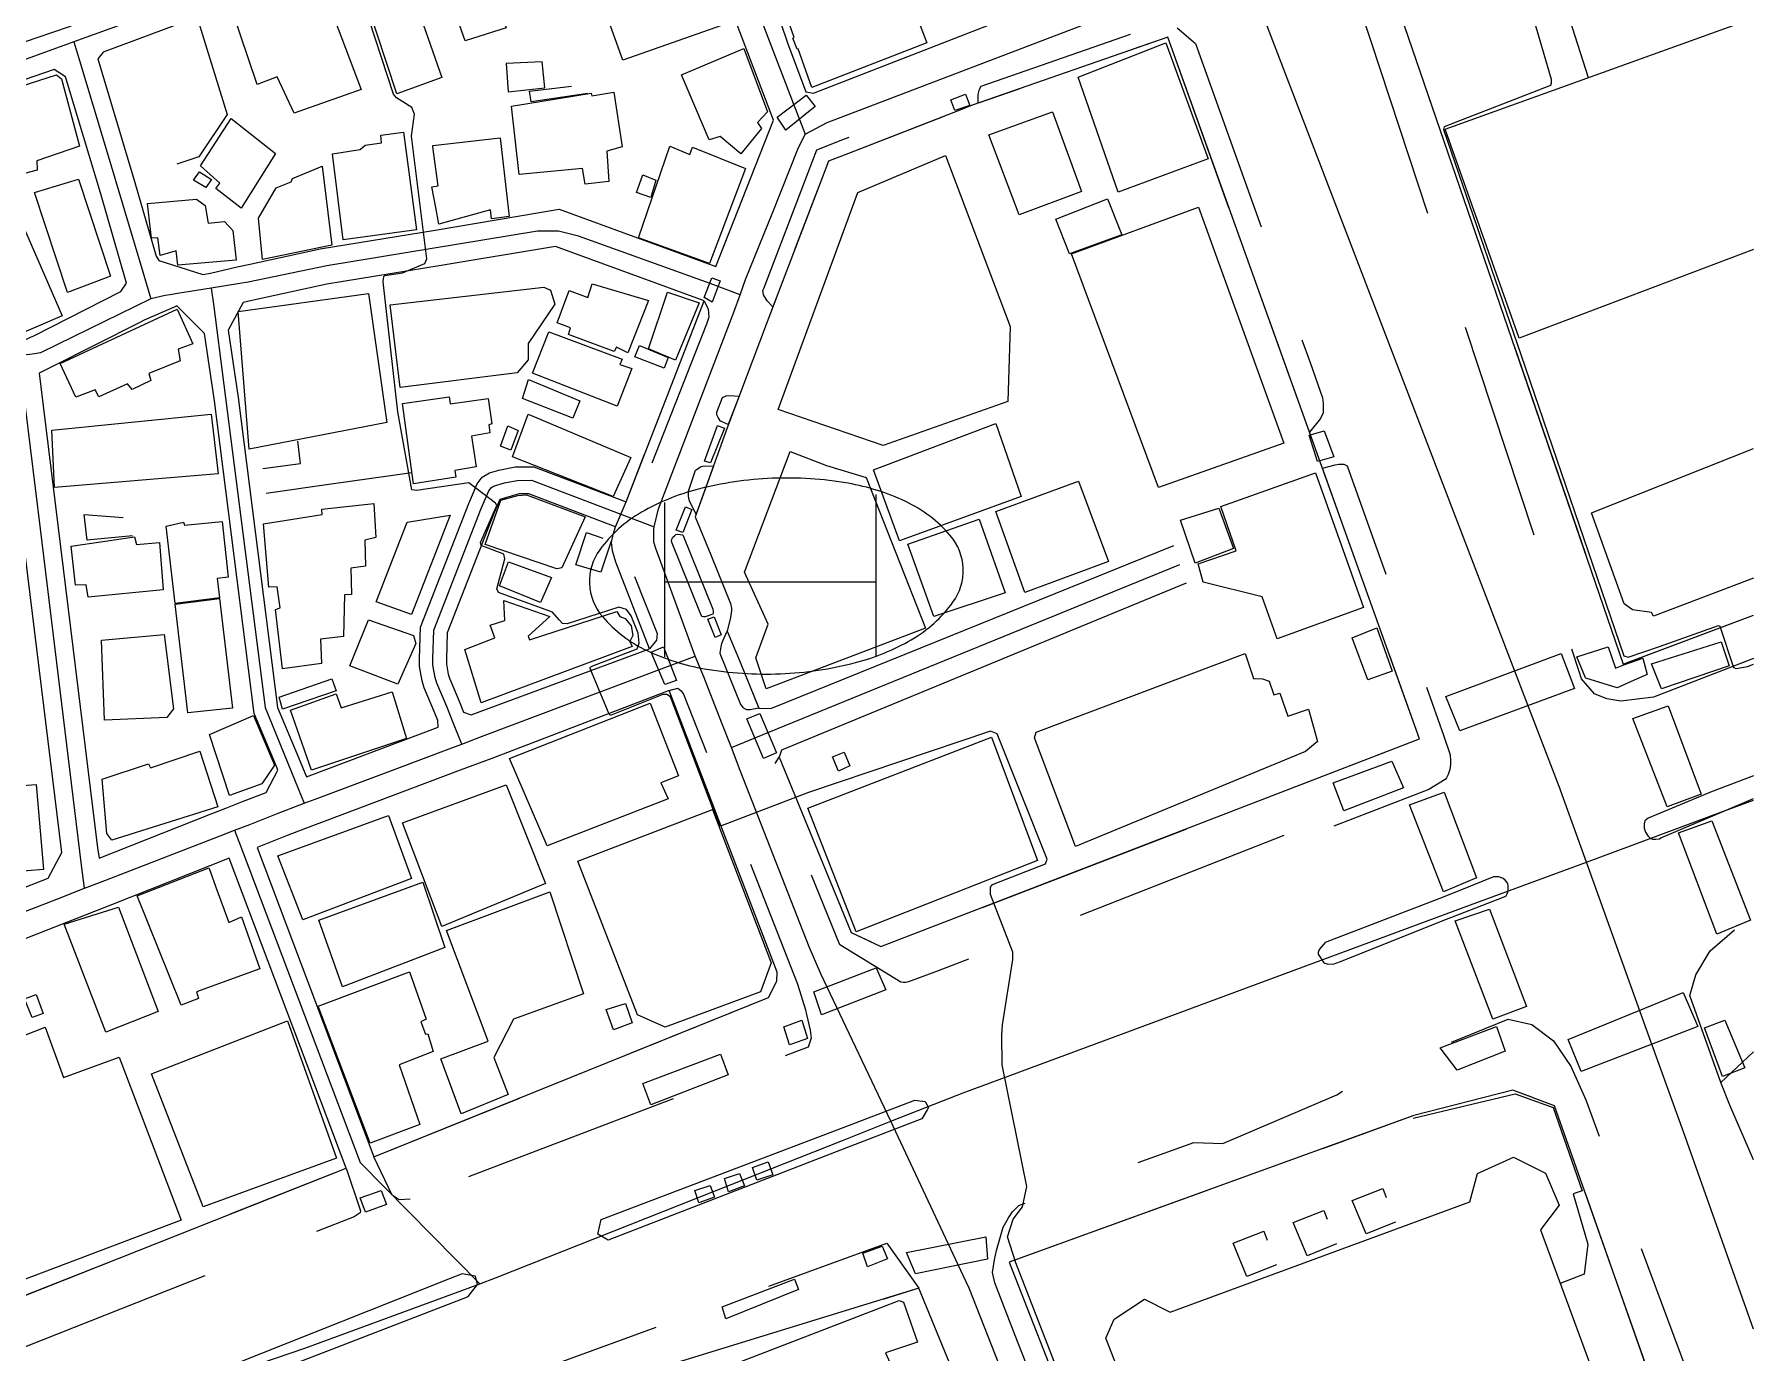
# Model space of a CAD drawing. Header units: millimetres. Extents: x 198785 to 203305, y 542885 to 545889.
# Drawn here: x 203008.6 to 203295.4, y 544513 to 544732.9 of the extents above; entities that cross this region are included whole.
import ezdxf

# ---------------------------------------------------------------- set-up
doc = ezdxf.new("R2010")
doc.units = ezdxf.units.MM
for name, pattern in [('FENCE_25K', [54.3, 28.7, -9.2, -16.4]), ('HIDDEN_BULD_25K', [28.8, 18.4, -10.4]), ('HIDDEN_IN_25K', [56.5, 36.5, -20])]:
    doc.linetypes.add(name, pattern=pattern)
for name, color, linetype in [('A0013114', 253, 'Continuous'), ('A0013117', 253, 'Continuous'), ('A0023214', 253, 'Continuous'), ('A0023217', 253, 'Continuous'), ('A0033324', 253, 'Continuous'), ('A0043325', 253, 'Continuous'), ('A0151224', 253, 'Continuous'), ('B0014111', 253, 'Continuous'), ('B0014112', 253, 'Continuous'), ('B0014113', 253, 'Continuous'), ('B0014116', 253, 'Continuous'), ('B0014118', 253, 'Continuous'), ('B0014511', 253, 'Continuous'), ('B0024120', 253, 'Continuous'), ('C0076117', 253, 'Continuous'), ('C0523121', 253, 'Continuous'), ('F0017111', 253, 'Continuous'), ('F0017114', 253, 'Continuous'), ('F0047224', 253, 'Continuous')]:
    doc.layers.add(name, color=color, linetype=linetype)

# ---------------------------------------------------------------- blocks, each defined once
blk = doc.blocks.new('B0014511')
at = {"layer": 'B0014511'}
blk.add_lwpolyline([(-31.17, -1.27, 0.169014), (-29, -6.77, 0.105159), (-21.57, -12.43, 0.067248), (-11.97, -15.47, 0.053397), (0.67, -16.3, 0.053397), (13.19, -14.44, 0.067248), (22.51, -10.63, 0.105159), (29.45, -4.38, 0.169014), (31.17, 1.27, 0.169014), (29, 6.77, 0.105159), (21.57, 12.43, 0.067248), (11.97, 15.47, 0.053397), (-0.67, 16.3, 0.053397), (-13.19, 14.44, 0.067248), (-22.51, 10.63, 0.105159), (-29.45, 4.38, 0.169014)], format="xyb", close=True, dxfattribs=at)
for points in [[(-18.64, 12.26), (-18.64, -13.46)], [(16.58, 13.62), (16.58, -13.46)], [(-18.64, -0.94), (16.58, -0.94)]]:
    blk.add_lwpolyline(points, dxfattribs=at)

msp = doc.modelspace()

# ---------------------------------------------------------------- linework, layer by layer
at = {"layer": 'A0013114'}
for points in [[(203137.31, 544723.27), (203138.55, 544723.07), (203191.2, 544743.58), (203193.46, 544748.04), (203186.52, 544766.47), (203181.95, 544778.15), (203161.23, 544834.59)], [(203295.37, 544769.69), (203293.01, 544768.72), (203289.16, 544767.15), (203285.84, 544765.75), (203263.61, 544756.37), (203247.39, 544750.18), (203234.99, 544744.02), (203234.39, 544742.16), (203273.63, 544627.83)], [(203200.71, 544641.33), (203133.23, 544613.49), (203132.83, 544612.29), (203144.83, 544583.08), (203149.81, 544580.72), (203239.65, 544615.36), (203197.66, 544732.38), (203165.04, 544721.02), (203163, 544720.22), (203144.38, 544712.98), (203141.05, 544711.69), (203139.99, 544708.93), (203132.63, 544689.61), (203131.83, 544687.53), (203130.67, 544684.45), (203124.16, 544667.25), (203118.84, 544652.4), (203121.45, 544646.03), (203124.74, 544637.96), (203124.88, 544637.16), (203124.88, 544636.75), (203124.72, 544635.63), (203124.17, 544633.33), (203126.31, 544628.14), (203129.46, 544620.49), (203131.47, 544620.45), (203198.64, 544647.62)], [(203122.28, 544694.12), (203131.91, 544718.57)], [(203107.3, 544654.89), (203120.35, 544688.44)], [(203111.22, 544630.38), (203105.58, 544644.82), (203105.05, 544646.7), (203104.89, 544648.11), (203105.15, 544649.45), (203105.56, 544650.74)], [(203273.63, 544627.83), (203295.37, 544635.97)], [(203065.25, 544545.64), (203131.08, 544572.26), (203132.44, 544574.97), (203132.5, 544576.48), (203120.4, 544608.05), (203117.51, 544615.58), (203114.5, 544623.43)], [(202980.29, 544571.54), (202980.21, 544569.53), (202980.48, 544568.82), (202991.97, 544534.84), (202997.46, 544518.78), (203060.62, 544543.75)], [(203279.56, 544504.85), (203262.16, 544554.18), (203255.21, 544556.79), (203238.67, 544552.53), (203171.19, 544528.09), (203180.32, 544504.81)], [(203163.92, 544504.8), (203156.16, 544523.74), (203103.54, 544507.57), (203096.8, 544505.5), (203094.43, 544504.77)]]:
    msp.add_lwpolyline(points, dxfattribs=at)
at = {"layer": 'A0013117'}
for points in [[(203161.23, 544834.59), (203109.11, 544814.87), (203108.14, 544811.43), (203107.34, 544808.61), (203113.53, 544791.84), (203119.56, 544773.76), (203121.51, 544768.44), (203123.21, 544763.98), (203134.21, 544731.43), (203137.31, 544723.27)], [(202983.71, 544723.64), (203009.27, 544732.41), (203014.29, 544734.13), (203017.38, 544735.28), (203039.81, 544743.64), (203041.48, 544747), (203032.64, 544771.32), (203028.78, 544773.08), (203019.88, 544769.8), (202981.22, 544755.13), (202980.14, 544753.99), (202980.92, 544736.75), (202979.97, 544732.76), (202981.62, 544723.76), (202983.71, 544723.64)], [(203131.91, 544718.57), (203115.64, 544761.19), (203110.73, 544762.66), (203051.89, 544741.67), (203047.22, 544740), (203043.41, 544738.58), (203020.09, 544729.89), (203019.2, 544728.75), (203025.39, 544708.13), (203028.93, 544695.89), (203029.36, 544695.16), (203031.66, 544694.43), (203036.74, 544692.81), (203038.01, 544693.03), (203042.42, 544694.06), (203044.32, 544694.5), (203056.27, 544697.11), (203075.49, 544700.22), (203096.12, 544703.68), (203122.28, 544694.12)], [(203004.9, 544682.28), (203006.32, 544681.51), (203007.97, 544682.33), (203008.5, 544682.59), (203023.05, 544689.95), (203024, 544691.36), (203019.64, 544706.44), (203013.83, 544725.76), (203011.89, 544726.97), (202986.85, 544718.38), (202985.93, 544718.06), (202983.23, 544716.92), (202981.65, 544716.15), (202980, 544715.06), (202978.67, 544713.87), (202973.38, 544709.16), (202970.37, 544706.48), (202969.91, 544706.07), (202969.31, 544705.05), (202973.23, 544700.28), (202976.44, 544697.82), (203004.9, 544682.28)], [(202976.81, 544579.15), (202979.13, 544579.68), (203010.93, 544592.13), (203013.21, 544596.42), (203003.74, 544673.38), (203003.14, 544678.69), (202974.08, 544694.6), (202964.38, 544700.53), (202937.51, 544675.95), (202937.35, 544675.35), (202962.06, 544610.94), (202972.45, 544584.11), (202973.86, 544581.01), (202976.81, 544579.15)], [(203120.35, 544688.44), (203095.55, 544697.5), (203076.47, 544694.3), (203057.39, 544691.21), (203045.64, 544688.64), (203043.42, 544688.13), (203040.93, 544683.54), (203042.62, 544672.28), (203049.15, 544620.62), (203052.68, 544612.27), (203053.98, 544609.04), (203075.99, 544617.33), (203075.92, 544618.41), (203075.32, 544619.93), (203073.65, 544623.89), (203073.27, 544625.04), (203072.83, 544627.44), (203072.83, 544628.74), (203073.03, 544633.97), (203081.08, 544654.62), (203082.45, 544657.88), (203083.33, 544659.03), (203084.55, 544659.71), (203086.06, 544660.18), (203088.83, 544660.73), (203091.93, 544660.74), (203107.3, 544654.89)], [(203019.43, 544595.47), (203038.08, 544602.85), (203040.57, 544603.83), (203043.35, 544604.92), (203047.25, 544606.44), (203049.22, 544610.15), (203048.98, 544610.75), (203045.25, 544619.57), (203038.66, 544671.73), (203036.97, 544682.99), (203036.95, 544683.05), (203032.4, 544687.58), (203031.93, 544687.38), (203026.91, 544685.18), (203026.22, 544684.83), (203011.18, 544677.22), (203009.44, 544676.36), (203009.7, 544674.08), (203019.16, 544597.19), (203019.43, 544595.47)], [(203105.56, 544650.74), (203091.11, 544656.24), (203089.48, 544656.23), (203086.25, 544655.29), (203085.25, 544652.93), (203077.49, 544633.04), (203077.33, 544628.66), (203077.33, 544627.85), (203077.64, 544626.16), (203077.87, 544625.48), (203079.48, 544621.63), (203080.2, 544619.84), (203081.47, 544619.38), (203111.22, 544630.38)], [(203114.5, 544623.43), (203084.89, 544612.11), (203079.62, 544610.13), (203056.96, 544601.61), (203055.02, 544600.88), (203050.78, 544599.23), (203045.77, 544597.27), (203065.25, 544545.64)], [(203060.62, 544543.75), (203041.12, 544595.45), (203021.46, 544587.67), (203018.67, 544586.57), (203013.97, 544584.73), (202980.29, 544571.54)]]:
    msp.add_lwpolyline(points, dxfattribs=at)
at = {"layer": 'A0023214'}
for points in [[(203124.87, 544613.91), (203123.29, 544617.96), (203120.27, 544625.73), (203118.85, 544629.16), (203117.51, 544632.83), (203112.28, 544647.14), (203111.91, 544648.15), (203111.91, 544648.86), (203111.91, 544650.33), (203112, 544650.7), (203112.72, 544653.72), (203125.28, 544686.53), (203126.31, 544689.43), (203127.24, 544691.96), (203131.81, 544703.22), (203135.97, 544713.72), (203137.15, 544716.19), (203140.82, 544718.16), (203195.84, 544739.16), (203210.28, 544744.61)], [(203267.47, 544594.83), (203262.93, 544607.45), (203257.39, 544621.87), (203213.37, 544736.56), (203210.28, 544744.61)], [(203124.87, 544613.91), (203131.12, 544616.47), (203199.67, 544644.47)], [(203151.46, 544551.59), (203139.77, 544576.19), (203137.82, 544580.68), (203126.36, 544610.08), (203124.87, 544613.91)], [(203267.47, 544594.83), (203290.37, 544603.3), (203295.37, 544605.15)], [(203151.46, 544551.59), (203160.23, 544555.06), (203163.52, 544556.36), (203247.11, 544587.29), (203267.47, 544594.83)], [(203295.37, 544516.94), (203283.66, 544549.84), (203277.52, 544566.91), (203267.47, 544594.83)], [(203026.87, 544504.74), (203026.87, 544504.74), (203034.33, 544507.13), (203053.75, 544513.78), (203079.89, 544523.38), (203082.9, 544524.48), (203085.5, 544525.51), (203122.15, 544540), (203143.41, 544548.41), (203151.46, 544551.59)], [(203172, 544504.8), (203172, 544504.8), (203164.51, 544523.74), (203163.51, 544525.87), (203151.46, 544551.59)]]:
    msp.add_lwpolyline(points, dxfattribs=at)
at = {"layer": 'A0023217'}
for points in [[(203117.3, 544768.06), (203119.4, 544762.58), (203125.9, 544745.59), (203135.16, 544721.4), (203137.15, 544716.19)], [(203046.2, 544742.81), (203041.59, 544741.14), (203029.04, 544736.61), (203018.61, 544732.84), (203015.22, 544731.61)], [(203015.22, 544731.61), (203010.48, 544729.9), (203001.71, 544726.72), (202985.39, 544720.82), (202984.11, 544720.36), (202978.87, 544717.18)], [(203015.22, 544731.61), (203016.15, 544728.49), (203020.57, 544713.71), (203026.68, 544693.26), (203028.03, 544688.73)], [(203126.31, 544689.43), (203121.31, 544691.28), (203099.35, 544699.18), (203096.01, 544700.03), (203092.53, 544700.04), (203057.39, 544694.25), (203044.27, 544691.52), (203042.88, 544691.3), (203038.13, 544690.54)], [(203038.13, 544690.54), (203032.18, 544689.59), (203031.25, 544689.44), (203030.43, 544689.31), (203028.03, 544688.73)], [(203038.13, 544690.54), (203038.47, 544687.88), (203047.13, 544620.62), (203052.12, 544608.32), (203053.62, 544604.62)], [(203028.03, 544688.73), (203025.34, 544687.41), (203017.79, 544683.72), (203009.64, 544679.72), (203008.65, 544679.59), (203007.41, 544679.42), (203006.02, 544679.75)], [(203016.98, 544590.45), (203016.5, 544594.32), (203009.62, 544650.38), (203006.29, 544677.52), (203006.02, 544679.75)], [(203079.9, 544614.51), (203078.41, 544618.23), (203077.4, 544620.78), (203075.76, 544624.68), (203075.45, 544625.6), (203075.08, 544627.64), (203075.08, 544628.7), (203075.26, 544633.5), (203083.16, 544653.78), (203084.41, 544656.74), (203084.84, 544657.29), (203085.18, 544657.49), (203087.01, 544658.09), (203089.15, 544658.48), (203091.52, 544658.49), (203106.43, 544652.82), (203112, 544650.7)], [(203079.9, 544614.51), (203083.18, 544615.74), (203112.86, 544626.91), (203118.85, 544629.16)], [(203053.62, 544604.62), (203055.47, 544605.32), (203068.81, 544610.34), (203077.81, 544613.72), (203079.9, 544614.51)], [(203042.02, 544600.13), (203044.55, 544601.11), (203049.01, 544602.84), (203053.62, 544604.62)], [(203016.98, 544590.45), (203020.39, 544591.77), (203039.58, 544599.19), (203042.02, 544600.13)], [(203042.02, 544600.13), (203043.44, 544596.36), (203062.94, 544544.7), (203082.9, 544524.48)], [(202973.04, 544574.82), (202973.61, 544574.79), (202978.42, 544575.64), (202978.93, 544575.73), (203012.36, 544588.66), (203016.98, 544590.45)]]:
    msp.add_lwpolyline(points, dxfattribs=at)
at = {"layer": 'A0033324', "linetype": 'HIDDEN_IN_25K', "flags": 128}
for points in [[(203295.37, 544628.77), (203278.66, 544622.34), (203273.2, 544621.67), (203270.89, 544622.04), (203268.83, 544622.88), (203266.66, 544625.37), (203266.26, 544626.59), (203229.98, 544736.53), (203229.44, 544738.94), (203229.35, 544739.98), (203229.79, 544740.91), (203232.12, 544743.14), (203234.99, 544744.02), (203234.39, 544742.16), (203273.63, 544627.83), (203295.37, 544635.97)], [(203199.23, 544733.93), (203202.28, 544731.35), (203221.38, 544678.11), (203223.49, 544672.24), (203223.55, 544671.35), (203223.56, 544670.56), (203223.55, 544669.75), (203223.15, 544668.8), (203221.29, 544666.53), (203197.66, 544732.38), (203166.05, 544721.37), (203166.03, 544722.81), (203166.26, 544723.73), (203166.55, 544724.19), (203196.58, 544734.65), (203197.6, 544734.54), (203198.02, 544734.46), (203199.23, 544733.93)], [(203132.63, 544689.61), (203131.8, 544687.44), (203130.83, 544688.41), (203130.23, 544689.39), (203130.14, 544690.12), (203130.29, 544690.5), (203137.66, 544709.82), (203139.11, 544713.61), (203143.48, 544715.31), (203159.56, 544721.56), (203159.92, 544721.52), (203160.24, 544721.26), (203161.3, 544719.56), (203144.38, 544712.98), (203141.05, 544711.69), (203139.99, 544708.93), (203132.63, 544689.61)], [(203112.39, 544631.82), (203111.22, 544630.38), (203105.58, 544644.82), (203105.05, 544646.7), (203104.89, 544648.11), (203105.15, 544649.45), (203105.56, 544650.74), (203107.3, 544654.89), (203120.35, 544688.44), (203121.02, 544687.02), (203121.09, 544685.68), (203120.73, 544684.52), (203108.76, 544654.13), (203107.13, 544648.97), (203107.01, 544647.38), (203107.31, 544646.05), (203112.48, 544632.93), (203112.39, 544631.82)], [(203126.16, 544672.54), (203124.35, 544667.77), (203123.04, 544668.37), (203122.65, 544668.94), (203122.47, 544669.41), (203122.47, 544669.84), (203123.39, 544672.28), (203123.98, 544672.58), (203124.61, 544672.62), (203126.16, 544672.54)], [(203121.86, 544660.82), (203118.99, 544652.82), (203117.95, 544654.91), (203117.77, 544655.43), (203117.74, 544655.98), (203117.71, 544656.66), (203118.91, 544660.15), (203119.14, 544660.35), (203119.71, 544660.75), (203120.12, 544660.86), (203120.54, 544660.91), (203121.86, 544660.82)], [(203217.02, 544599.25), (203159.38, 544576.66), (203154.41, 544574.84), (203153.99, 544574.73), (203153.58, 544574.72), (203153.15, 544574.8), (203142.94, 544581.01), (203131.62, 544609.05), (203131.57, 544609.46), (203131.65, 544610.01), (203131.74, 544610.43), (203131.88, 544610.8), (203132.83, 544612.29), (203144.83, 544583.08), (203149.81, 544580.72), (203239.65, 544615.36), (203223.46, 544660.49), (203225.55, 544661.08), (203226.2, 544661.19), (203227, 544661.17), (203227.55, 544660.92), (203243.67, 544616), (203244.76, 544612.73), (203244.81, 544611.7), (203244.79, 544611.11), (203244.7, 544610.28), (203244.44, 544609.42), (203244.17, 544608.88), (203243.92, 544608.58), (203241.21, 544606.9), (203223.12, 544599.99), (203222.31, 544599.73), (203221.02, 544599.61), (203219.69, 544599.52), (203217.02, 544599.25)], [(203120.51, 544635.74), (203120.23, 544635.72), (203120, 544635.77), (203119.82, 544636.02), (203114.88, 544648.29), (203114.91, 544648.66), (203115.09, 544648.99), (203115.36, 544649.24), (203115.62, 544649.43), (203115.9, 544649.51), (203116.75, 544649.4), (203121.76, 544636.98), (203121.83, 544636.65), (203121.84, 544636.36), (203121.75, 544636.17), (203120.84, 544635.81), (203120.51, 544635.74)], [(203129.46, 544620.49), (203127.98, 544620.2), (203127.45, 544620.23), (203127.03, 544620.41), (203126.82, 544620.6), (203126.39, 544621.19), (203123.06, 544629.42), (203123.02, 544629.74), (203123.1, 544630.37), (203123.15, 544630.74), (203123.29, 544631.28), (203123.51, 544631.8), (203124.17, 544633.33), (203126.31, 544628.14), (203129.46, 544620.49)], [(203071.32, 544538.62), (203069.44, 544538.5), (203068.3, 544539.27), (203065.25, 544545.64), (203131.08, 544572.26), (203132.44, 544574.97), (203132.5, 544576.48), (203114.5, 544623.43), (203115.93, 544623.81), (203116.49, 544623.4), (203116.91, 544622.84), (203135.85, 544574.61), (203135.98, 544574.27), (203137.23, 544570.17), (203137.4, 544569.41), (203138, 544566.81), (203138.19, 544565.48), (203137.65, 544563.96), (203135.75, 544563.23), (203104.66, 544551.36), (203071.32, 544538.62)], [(203295.37, 544563.16), (203289.89, 544558.06), (203284.73, 544572.55), (203285.72, 544576.02), (203288.14, 544580.02), (203292.25, 544583.62), (203295.37, 544584.83)], [(203176.56, 544504.8), (203176.56, 544504.81), (203172.23, 544515.85), (203168.79, 544524.63), (203168.4, 544526.35), (203168.76, 544528.48), (203169.09, 544530.02), (203170.2, 544533.94), (203171.07, 544535.49), (203171.74, 544536.5), (203172.82, 544537.55), (203174.11, 544538.04), (203202.03, 544548.03), (203206.83, 544547.89), (203225.84, 544556.03), (203231.24, 544559.44), (203236.01, 544561.14), (203254.43, 544568.65), (203258.36, 544567.72), (203262.01, 544565.01), (203264.93, 544560.7), (203265.06, 544560.41), (203267.36, 544555.19), (203275.41, 544533.59), (203286.12, 544504.85)], [(203295.37, 544545.18), (203291.38, 544554.3), (203289.89, 544558.06), (203295.37, 544563.16)], [(203279.56, 544504.85), (203279.56, 544504.85), (203262.16, 544554.18), (203255.21, 544556.79), (203238.67, 544552.53), (203171.19, 544528.09), (203180.32, 544504.81)], [(203007.22, 544514.04), (203005.14, 544513.26), (203004.38, 544513.52), (203003.8, 544514.16), (203001.7, 544516.24), (202999.02, 544519.4), (203060.62, 544543.75), (203063.03, 544536.67), (203062.93, 544536.32), (203061.95, 544535.67), (203033.67, 544524.49), (203007.22, 544514.04)], [(203078.02, 544504.77), (203118.76, 544519.6), (203150.82, 544531.27), (203156.16, 544523.74), (203103.54, 544507.57), (203096.8, 544505.5), (203094.43, 544504.77), (203094.43, 544504.77)]]:
    msp.add_lwpolyline(points, dxfattribs=at)
at = {"layer": 'A0043325'}
for points in [[(203138.84, 544720.85), (203133.95, 544716.89), (203132.48, 544719.05), (203137.33, 544722.71), (203138.84, 544720.85)], [(203164.62, 544720.98), (203162.13, 544720.15), (203161.45, 544721.93), (203163.94, 544722.87), (203164.62, 544720.98)], [(203123, 544691.76), (203121.68, 544688.18), (203120.33, 544688.96), (203121.59, 544692.25), (203123, 544691.76)], [(203123.71, 544667.18), (203121.39, 544661.39), (203120.38, 544661.7), (203122.54, 544667.6), (203123.71, 544667.18)], [(203225.36, 544662.41), (203222.62, 544661.62), (203221.24, 544666.01), (203223.76, 544666.76), (203225.36, 544662.41)], [(203118.27, 544653.61), (203116.77, 544649.79), (203115.68, 544650.16), (203117.19, 544654.04), (203118.27, 544653.61)], [(203123.19, 544632.69), (203122.14, 544632.25), (203120.95, 544635.32), (203121.98, 544635.71), (203123.19, 544632.69)], [(203115.7, 544625.11), (203113.75, 544624.41), (203111.51, 544629.84), (203113.52, 544630.69), (203115.7, 544625.11)], [(203265.51, 544623.78), (203246.36, 544616.69), (203244.04, 544622.45), (203263.28, 544629.63), (203265.51, 544623.78)], [(203132.37, 544613.04), (203130.22, 544612.11), (203127.44, 544618.69), (203129.6, 544619.6), (203132.37, 544613.04)], [(203286.63, 544606.15), (203280.97, 544604.01), (203275.24, 544618.77), (203281.14, 544620.9), (203286.63, 544606.15)], [(203249.15, 544592.2), (203243.66, 544589.86), (203237.98, 544604.37), (203243.74, 544606.48), (203249.15, 544592.2)], [(203294.86, 544585.11), (203289.22, 544582.81), (203282.83, 544599.67), (203288.38, 544601.71), (203294.86, 544585.11)], [(203257.49, 544570.72), (203251.9, 544568.63), (203245.59, 544585.04), (203251.31, 544586.97), (203257.49, 544570.72)], [(203150.65, 544573.53), (203139.88, 544569.35), (203138.61, 544573.18), (203149, 544577.2), (203150.65, 544573.53)], [(203286.05, 544567.4), (203266.59, 544559.88), (203264.42, 544565.24), (203283.61, 544573.08), (203286.05, 544567.4)], [(203067.37, 544537.73), (203063.87, 544536.46), (203062.95, 544538.83), (203066.48, 544540.06), (203067.37, 544537.73)], [(203167.61, 544528.6), (203155.58, 544526.18), (203154.09, 544529.71), (203167.3, 544532.33), (203167.61, 544528.6)]]:
    msp.add_lwpolyline(points, dxfattribs=at)
at = {"layer": 'A0151224'}
for points in [[(203235.08, 544626.68), (203231.05, 544625.2), (203228.42, 544632.21), (203232.5, 544633.87), (203235.08, 544626.68)], [(203272.29, 544627.34), (203272.35, 544627.18), (203273.73, 544627.69), (203276.88, 544628.85), (203277.64, 544626.11), (203275.46, 544625.14), (203272.59, 544623.87), (203267.36, 544625.47), (203267.34, 544625.52), (203265.87, 544629.04), (203271.11, 544630.7), (203272.29, 544627.34)], [(203291.28, 544627.55), (203279.99, 544623.72), (203278.32, 544627.87), (203289.95, 544631.53), (203291.28, 544627.55)], [(203236.99, 544607.18), (203227.04, 544603.37), (203225.25, 544608.02), (203235.02, 544611.64), (203236.99, 544607.18)], [(203253.92, 544563.28), (203245.94, 544560.14), (203243.1, 544563.85), (203252.51, 544567.39), (203253.92, 544563.28)], [(203293.92, 544560.53), (203290.2, 544559.05), (203287.19, 544567.19), (203290.59, 544568.48), (203293.92, 544560.53)], [(203124.32, 544559.34), (203111.42, 544554.33), (203110.09, 544557.89), (203123.08, 544562.81), (203124.32, 544559.34)], [(203136.05, 544523.54), (203123.94, 544518.63), (203123.32, 544520.64), (203135.38, 544525.28), (203136.05, 544523.54)]]:
    msp.add_lwpolyline(points, dxfattribs=at)
at = {"layer": 'B0014111'}
for points in [[(203151.99, 544745.8), (203157.49, 544731.43), (203138.28, 544724.02), (203136.02, 544730.44), (203135.82, 544730.37), (203135.14, 544732.24), (203135.32, 544732.35), (203133.8, 544736.8), (203133.42, 544736.66), (203132.78, 544738.61), (203136.18, 544740.02), (203136.3, 544739.68), (203151.99, 544745.8)], [(203123.21, 544734.35), (203106.79, 544728.54), (203103.7, 544737.07), (203119.93, 544743.16), (203123.21, 544734.35)], [(203076.57, 544725.66), (203069.05, 544722.91), (203063.99, 544738.26), (203071.19, 544741.11), (203076.57, 544725.66)], [(203295.37, 544697), (203256.25, 544682.19), (203243.93, 544717.02), (203295.37, 544735.54)], [(203129.92, 544717.15), (203126.46, 544712.91), (203123.02, 544715.82), (203121.15, 544715.28), (203116.57, 544726.13), (203126.96, 544730.49), (203130.92, 544719.96), (203129.25, 544718.18), (203129.92, 544717.15)], [(203204.41, 544712.12), (203189.41, 544706.52), (203182.7, 544725.73), (203197.36, 544731.46), (203204.41, 544712.12)], [(203105.27, 544723.21), (203106.65, 544714.1), (203104.09, 544713.39), (203104.43, 544708.32), (203100.51, 544707.86), (203100.04, 544710.48), (203089.48, 544709.48), (203088.21, 544720.89), (203101.48, 544723.06), (203101.57, 544722.62), (203105.27, 544723.21)], [(203183.29, 544706.67), (203172.85, 544702.75), (203167.82, 544716.09), (203178.44, 544719.95), (203183.29, 544706.67)], [(203087.48, 544705.37), (203087.82, 544702.48), (203084.86, 544702.11), (203084.67, 544703.6), (203076.08, 544701.18), (203075.57, 544703.98), (203074.93, 544707.43), (203075.96, 544707.6), (203075.09, 544714.1), (203075.06, 544714.34), (203081.4, 544715.04), (203086.29, 544715.58), (203087.48, 544705.37)], [(203114.59, 544714.19), (203117.92, 544712.81), (203118.38, 544714.03), (203127.22, 544710.51), (203121.21, 544694.66), (203109.36, 544698.9), (203114.59, 544714.19)], [(203058.23, 544697.68), (203046.68, 544695.32), (203045.99, 544702.18), (203048.97, 544707.26), (203051.47, 544708.26), (203051.66, 544708.79), (203056.62, 544710.87), (203058.23, 544697.68)], [(203170.99, 544671.65), (203150.18, 544664.3), (203132.7, 544670.27), (203145.98, 544706.5), (203160.6, 544712.64), (203171.37, 544684.12), (203170.99, 544671.65)], [(203021.29, 544692.52), (203014.12, 544689.8), (203008.66, 544706.46), (203015.98, 544708.7), (203021.29, 544692.52)], [(203013.27, 544685.94), (203005.27, 544682.46), (202992.85, 544689.65), (202996.99, 544697.77), (202995.89, 544702.23), (203004.6, 544705.87), (203013.27, 544685.94)], [(203189.99, 544699.45), (203181.24, 544696.26), (203178.96, 544702.01), (203187.63, 544705.44), (203189.99, 544699.45)], [(203217.03, 544664.69), (203196.1, 544657.29), (203181.62, 544696.24), (203202.79, 544704.04), (203217.03, 544664.69)], [(203089.16, 544676.42), (203069.61, 544673.97), (203067.98, 544687.77), (203093.57, 544690.69), (203094.69, 544690.21), (203095.42, 544687.88), (203090.97, 544681.28), (203090.95, 544678.59), (203089.16, 544676.42)], [(203101.64, 544691.27), (203111.05, 544688.47), (203107.59, 544679.72), (203105.71, 544680.68), (203105.33, 544679.94), (203097.71, 544682.8), (203098.01, 544683.89), (203095.79, 544684.77), (203097.81, 544690.15), (203100.94, 544688.95), (203101.64, 544691.27)], [(203119.52, 544688.1), (203115.53, 544678.54), (203111.02, 544680.43), (203114.21, 544689.86), (203119.52, 544688.1)], [(203108.29, 544677.13), (203105.83, 544670.86), (203091.7, 544676.38), (203094.41, 544683.27), (203106.66, 544678.69), (203106.28, 544677.81), (203108.29, 544677.13)], [(203099.61, 544671.73), (203098.41, 544668.84), (203090.01, 544672.15), (203091.03, 544675.28), (203099.61, 544671.73)], [(203108.08, 544662.28), (203105.18, 544655.77), (203088.37, 544662.4), (203091, 544669.5), (203108.08, 544662.28)], [(203173.22, 544655.77), (203152.9, 544648.38), (203148.59, 544660.23), (203169, 544667.94), (203173.22, 544655.77)], [(203157.23, 544633.82), (203130.66, 544623.71), (203128.93, 544628.9), (203130.99, 544634.5), (203127.05, 544643.15), (203134.7, 544663.27), (203140.74, 544660.94), (203147.37, 544658.95), (203157.23, 544633.82)], [(203295.37, 544642.15), (203278.65, 544635.81), (203278.31, 544636.43), (203275.16, 544636.9), (203273.78, 544637.87), (203268.32, 544653.04), (203295.37, 544663.77)], [(203230.3, 544637.25), (203215.92, 544632.04), (203213.39, 544639.06), (203203.58, 544641.51), (203202.75, 544644.55), (203209.07, 544646.7), (203206.5, 544654.14), (203222.28, 544659.71), (203230.3, 544637.25)], [(203096.57, 544643.89), (203095.76, 544643.72), (203083.78, 544647.76), (203086.4, 544655.19), (203089.26, 544655.97), (203090.7, 544656.06), (203100.48, 544652.38), (203096.57, 544643.89)], [(203187.78, 544644.94), (203173.84, 544639.75), (203168.96, 544653.27), (203182.78, 544658.35), (203187.78, 544644.94)], [(203208.62, 544647.13), (203202.22, 544644.67), (203199.78, 544651.84), (203206.16, 544653.82), (203208.62, 544647.13)], [(203039.96, 544651.59), (203040.92, 544642.31), (203039.13, 544642.13), (203039.51, 544638.87), (203032.08, 544637.94), (203030.58, 544650.86), (203033.5, 544651.53), (203033.65, 544651.01), (203039.96, 544651.59)], [(203077.96, 544652.66), (203071.52, 544636.11), (203065.63, 544638.24), (203070.77, 544651.53), (203077.96, 544652.66)], [(203170.52, 544639.73), (203158.64, 544635.78), (203154.29, 544647.83), (203166.22, 544652.02), (203170.52, 544639.73)], [(203025.29, 544649.08), (203025.63, 544647.77), (203029.49, 544648.14), (203030.09, 544640.22), (203017.56, 544638.97), (203017.26, 544641.08), (203015.45, 544641.01), (203014.76, 544647.51), (203025.29, 544649.08)], [(203094.84, 544642.25), (203093.05, 544638.13), (203086.2, 544640.86), (203087.67, 544644.88), (203094.84, 544642.25)], [(203041.66, 544620.47), (203034.2, 544619.73), (203032.09, 544637.84), (203039.52, 544638.77), (203041.66, 544620.47)], [(203090.95, 544632.52), (203091.18, 544631.87), (203105.74, 544636.63), (203106.25, 544635.79), (203107.18, 544635.44), (203108.16, 544634.2), (203108.42, 544632.62), (203107.94, 544631.62), (203108.32, 544630.76), (203083.13, 544621.4), (203080.42, 544630.28), (203085.4, 544632.23), (203084.64, 544634.35), (203087.1, 544635.08), (203086.94, 544638.44), (203094.58, 544635.79), (203090.95, 544632.52)], [(203072.26, 544631.26), (203069.24, 544624.49), (203061.21, 544627.52), (203064.32, 544635.23), (203071.86, 544632.63), (203072.26, 544631.26)], [(203030.69, 544618.93), (203020.29, 544618.48), (203019.79, 544631.83), (203030.29, 544632.76), (203031.83, 544620.37), (203030.69, 544618.93)], [(203214.58, 544624.98), (203215.32, 544622.7), (203216.33, 544622.99), (203217.7, 544619.13), (203221.12, 544620.33), (203222.65, 544614.9), (203220.61, 544613.24), (203182.25, 544597.42), (203175.43, 544615.55), (203175.68, 544616.48), (203210.59, 544629.63), (203211.94, 544625.43), (203213.45, 544625.37), (203214.58, 544624.98)], [(203068.27, 544623.19), (203070.67, 544615.43), (203054.82, 544610.12), (203051.35, 544620.13), (203058.97, 544622.89), (203059.76, 544620.52), (203068.27, 544623.19)], [(203046.58, 544607.89), (203041.16, 544605.9), (203037.82, 544616.12), (203045.16, 544619.25), (203048.68, 544610.97), (203046.58, 544607.89)], [(203114.35, 544605.39), (203094.17, 544597.55), (203087.88, 544612.12), (203111.3, 544621.33), (203116.07, 544609.19), (203113.12, 544608.03), (203114.35, 544605.39)], [(203036.22, 544613.34), (203039.19, 544604.04), (203021.52, 544598.49), (203020.72, 544599.59), (203019.92, 544608.63), (203027.64, 544611.19), (203027.98, 544610.52), (203036.22, 544613.34)], [(203175.91, 544595.07), (203145.69, 544583.2), (203137.64, 544603.8), (203168.23, 544615.66), (203175.91, 544595.07)], [(202998.9, 544591.13), (202996.27, 544590.68), (202994.97, 544606.76), (203008.94, 544607.74), (203010.13, 544593.58), (203004.7, 544593.15), (203004.49, 544592.52), (202999.05, 544592.1), (202998.9, 544591.13)], [(203093.88, 544591.23), (203076.57, 544584.08), (203070.04, 544601.37), (203087.31, 544607.72), (203093.88, 544591.23)], [(203071.53, 544592.09), (203053.38, 544585.17), (203049.23, 544595.85), (203067.68, 544602.6), (203071.53, 544592.09)], [(203129.7, 544573.17), (203113.85, 544567.27), (203109.19, 544569.34), (203099.26, 544594.95), (203121.73, 544603.56), (203131.51, 544577.99), (203129.7, 544573.17)], [(203038.9, 544590.64), (203041.06, 544584.75), (203043.15, 544585.69), (203046.23, 544577.03), (203035.63, 544573.17), (203036, 544572.08), (203033.1, 544570.97), (203025.77, 544589.21), (203037.71, 544593.87), (203037.92, 544593.29), (203038.9, 544590.64)], [(203077.07, 544580.58), (203060.03, 544574), (203056.07, 544585.11), (203073.4, 544591.46), (203077.07, 544580.58)], [(203029.27, 544569.88), (203020.53, 544566.46), (203013.59, 544584.49), (203022.63, 544587.32), (203029.27, 544569.88)], [(203087.66, 544556.07), (203079.79, 544552.85), (203076.39, 544561.99), (203084.3, 544564.95), (203077.36, 544583.42), (203094.57, 544589.85), (203100.18, 544572.86), (203088.54, 544568.65), (203085.25, 544562.24), (203087.66, 544556.07)], [(203073.09, 544568.2), (203073.85, 544566.12), (203074.24, 544566.2), (203075.15, 544563.25), (203069.44, 544561.03), (203072.91, 544551.06), (203064.65, 544547.92), (203055.97, 544570.77), (203071.18, 544576.5), (203073.97, 544568.62), (203073.09, 544568.2)], [(203010.42, 544567.27), (203013.46, 544558.88), (203022.75, 544562.3), (203033.12, 544535.1), (203000.29, 544522.72), (202986.49, 544557.89), (203010.42, 544567.27)], [(203058.99, 544545.43), (203036.79, 544537.33), (203028.16, 544559.52), (203050.86, 544568.34), (203058.99, 544545.43)], [(203193.89, 544504.81), (203192.11, 544509.44), (203189.58, 544509.6), (203187.35, 544515.41), (203188.73, 544518.58), (203193.8, 544521.94), (203198.04, 544519.78), (203248.02, 544538.15), (203249.29, 544542.89), (203255.31, 544545.6), (203260.66, 544542.94), (203262.91, 544537.62), (203259.81, 544533.51), (203269.36, 544507.51), (203274.46, 544506.32), (203275.11, 544504.84), (203275.11, 544504.84)], [(203124.79, 544504.78), (203124.79, 544504.78), (203123.32, 544509.6), (203123.7, 544510.48), (203152.85, 544521.68), (203153.6, 544521.43), (203155.89, 544514.73), (203150.58, 544512.98), (203154.26, 544504.8), (203154.26, 544504.8)]]:
    msp.add_lwpolyline(points, dxfattribs=at)
at = {"layer": 'B0014112'}
for points in [[(203009.07, 544710.22), (203004.83, 544709.07), (203001.61, 544718.54), (203004.48, 544719.95), (203003.45, 544723.29), (203012.28, 544726.11), (203013.13, 544725.45), (203016.15, 544714.21), (203009.01, 544711.78), (203009.07, 544710.22)], [(203048.82, 544712.98), (203043.08, 544703.87), (203038.89, 544707.17), (203039.55, 544708.03), (203036.35, 544710.91), (203041.45, 544718.82), (203048.82, 544712.98)]]:
    msp.add_lwpolyline(points, dxfattribs=at)
at = {"layer": 'B0014113'}
for points in [[(203080.12, 544751.4), (203080.68, 544750.1), (203081.59, 544750.45), (203087.33, 544733.93), (203080.47, 544731.75), (203074.61, 544748.26), (203075.33, 544748.59), (203075.09, 544749.75), (203080.12, 544751.4)], [(203056.05, 544742.31), (203063.11, 544723.67), (203051.96, 544719.72), (203049.12, 544725.78), (203045.76, 544724.51), (203041.54, 544737), (203056.05, 544742.31)], [(203072.36, 544700.28), (203060.11, 544698.59), (203058.34, 544712.92), (203062.95, 544713.65), (203063.77, 544714.39), (203066.5, 544714.74), (203066.38, 544716.02), (203070.18, 544716.53), (203072.36, 544700.28)], [(203037.08, 544704.29), (203037.58, 544701.35), (203040.32, 544701.67), (203041.71, 544700.13), (203042.27, 544695.18), (203032.57, 544694.38), (203032.25, 544696.75), (203029.61, 544695.96), (203029.22, 544698.95), (203028.17, 544698.88), (203027.47, 544704.65), (203035.66, 544705.36), (203037.08, 544704.29)], [(203067.38, 544668.1), (203044.46, 544663.7), (203042.62, 544686.62), (203064.35, 544689.63), (203067.38, 544668.1)], [(203028.05, 544675.15), (203024.91, 544673.64), (203024.17, 544674.56), (203019.37, 544672.4), (203018.76, 544673.56), (203015.55, 544672.36), (203012.94, 544677.98), (203032.44, 544687.01), (203035.06, 544681.25), (203032.59, 544680.34), (203032.95, 544678.41), (203027.71, 544676.28), (203028.05, 544675.15)], [(203077.81, 544672.4), (203077.99, 544671.26), (203084.28, 544672.14), (203084.9, 544667.91), (203084.4, 544667.76), (203084.56, 544666.41), (203081.51, 544665.82), (203082.29, 544660.76), (203078.73, 544660.14), (203078.89, 544658.99), (203071.83, 544657.89), (203070.02, 544671.32), (203077.81, 544672.4)], [(203039.29, 544659.55), (203011.97, 544657.3), (203011.55, 544666.85), (203038.11, 544669.52), (203039.29, 544659.55)], [(203061.37, 544643.83), (203061.53, 544639.47), (203060.36, 544639.37), (203060.15, 544632.43), (203056.33, 544632.02), (203056.52, 544627.93), (203050.01, 544627.06), (203048.83, 544636.96), (203049.62, 544637.2), (203049.11, 544640.72), (203047.72, 544640.67), (203046.84, 544651.24), (203056.59, 544652.78), (203056.56, 544653.65), (203065.26, 544654.62), (203065.55, 544648.95), (203063.71, 544648.52), (203063.82, 544644.18), (203061.37, 544643.83)]]:
    msp.add_lwpolyline(points, dxfattribs=at)
at = {"layer": 'B0014116', "linetype": 'HIDDEN_BULD_25K', "flags": 128}
for points in [[(203100.94, 544723.01), (203091.49, 544721.63), (203091.2, 544723.4), (203100.75, 544724.53), (203100.94, 544723.01)], [(203112.25, 544708.55), (203111.44, 544705.63), (203109.05, 544706.5), (203110.11, 544709.41), (203112.25, 544708.55)], [(203089.32, 544666.79), (203088.11, 544663.51), (203086.34, 544664.2), (203087.57, 544667.56), (203089.32, 544666.79)], [(203024.96, 544649.22), (203017.44, 544648.48), (203016.92, 544652.76), (203024.86, 544652.19), (203024.96, 544649.22)], [(203104.81, 544648.32), (203103.07, 544643.15), (203098.91, 544644.41), (203100.71, 544649.8), (203104.81, 544648.32)], [(203108.32, 544568.03), (203105.22, 544566.83), (203103.98, 544570.22), (203107.2, 544571.21), (203108.32, 544568.03)], [(203235.65, 544534.78), (203230.74, 544532.8), (203228.42, 544538.37), (203233.55, 544540.37), (203235.65, 544534.78)], [(203225.79, 544531.13), (203220.88, 544529.16), (203218.57, 544534.72), (203223.7, 544536.73), (203225.79, 544531.13)], [(203215.77, 544527.68), (203210.86, 544525.7), (203208.55, 544531.27), (203213.67, 544533.27), (203215.77, 544527.68)]]:
    msp.add_lwpolyline(points, dxfattribs=at)
at = {"layer": 'B0014118', "linetype": 'HIDDEN_BULD_25K', "flags": 128}
for points in [[(203114.32, 544678.99), (203113.66, 544677.16), (203108.74, 544679.09), (203109.57, 544680.94), (203114.32, 544678.99)], [(203144.65, 544610.86), (203142.76, 544610), (203141.75, 544612.39), (203143.66, 544613.14), (203144.65, 544610.86)], [(203010.08, 544569.56), (203008.27, 544568.9), (203006.97, 544572.03), (203008.91, 544572.72), (203010.08, 544569.56)]]:
    msp.add_lwpolyline(points, dxfattribs=at)
at = {"layer": 'B0024120', "linetype": 'FENCE_25K', "flags": 128}
msp.add_lwpolyline([(203035.96, 544735.09), (203040.75, 544719.47), (203036.05, 544712.41), (203025.3, 544708.82)], dxfattribs=at)
at = {"layer": 'C0076117'}
for points in [[(203093.32, 544728.26), (203087.33, 544727.97), (203087.66, 544723.25), (203093.78, 544723.93), (203093.32, 544728.26)], [(203037.24, 544707.3), (203035.17, 544708.52), (203036.18, 544709.95), (203038.15, 544708.64), (203037.24, 544707.3)], [(203050.01, 544620.32), (203049.42, 544622.31), (203058.22, 544625.37), (203058.97, 544623.35), (203050.01, 544620.32)], [(203134.55, 544564.34), (203133.63, 544567.32), (203136.6, 544568.48), (203137.56, 544565.4), (203135.08, 544564.53), (203134.55, 544564.34)], [(203129.11, 544541.79), (203128.37, 544543.9), (203130.99, 544544.83), (203131.79, 544542.68), (203129.11, 544541.79)], [(203124.41, 544539.83), (203123.7, 544542.03), (203126.21, 544542.87), (203127.05, 544540.83), (203124.41, 544539.83)], [(203119.46, 544537.97), (203118.76, 544540.06), (203121.34, 544540.88), (203122.05, 544538.95), (203119.46, 544537.97)], [(203147.58, 544527.34), (203146.8, 544529.6), (203150.04, 544530.78), (203150.91, 544528.64), (203147.58, 544527.34)]]:
    msp.add_lwpolyline(points, dxfattribs=at)
at = {"layer": 'C0523121'}
for points in [[(203295.37, 544609.22), (203288.19, 544606.49), (203287.77, 544606.33)], [(203287.77, 544606.33), (203277.76, 544602.12), (203277.24, 544601.69), (203277.14, 544601.17), (203277.12, 544600.49), (203277.31, 544599.78), (203277.71, 544599.21), (203278.1, 544598.78), (203278.51, 544598.64), (203279.04, 544598.64), (203279.67, 544598.69), (203279.92, 544598.85), (203290.38, 544603.29), (203295.37, 544605.41)], [(203242.87, 544588.68), (203223.9, 544581.4), (203222.88, 544580.23), (203222.73, 544579.76), (203222.73, 544579.46), (203223.68, 544578.02), (203224.25, 544577.84), (203225.23, 544577.81), (203226.44, 544578.26), (203244.17, 544585.28), (203247.31, 544586.51), (203253.76, 544589.04), (203254.09, 544589.2), (203254.25, 544589.51), (203254.36, 544589.86), (203254.42, 544590.28), (203254.41, 544590.92), (203254.37, 544591.14), (203254.26, 544591.42), (203253.95, 544591.82), (203253.61, 544592.1), (203252.9, 544592.38), (203251.96, 544592.35), (203246.36, 544590.09), (203242.87, 544588.68)], [(203155.46, 544555.09), (203156.77, 544554.92), (203157.19, 544554.87), (203157.75, 544553.9), (203157.52, 544553.51), (203156.65, 544552.02), (203144.06, 544547.14), (203104.34, 544531.75), (203102.61, 544532.77), (203103.17, 544535.2), (203142.5, 544550.16), (203155.46, 544555.09)], [(203035.2, 544504.75), (203038.66, 544506.14), (203041.26, 544507.02), (203080.88, 544522.33), (203080.97, 544522.36), (203082.55, 544524.36), (203082.17, 544525.76), (203079.98, 544526.18), (203077.99, 544525.39), (203041.89, 544511.03), (203023.23, 544504.74)]]:
    msp.add_lwpolyline(points, dxfattribs=at)
at = {"layer": 'F0017111', "elevation": 40}
msp.add_lwpolyline([(203181.31, 544504.81), (203172.31, 544527.98), (203170.94, 544532.31), (203171.85, 544535.27), (203173.45, 544537.32), (203174.13, 544540.73), (203170.05, 544560.99), (203169.97, 544565.97), (203170.1, 544567.69), (203171.83, 544578.56), (203171.83, 544579.8), (203168.11, 544589.4), (203168.11, 544590.64), (203168.42, 544591.1), (203177.25, 544594.51), (203177.56, 544595.29), (203169.19, 544616.2), (203168.11, 544616.66), (203137.72, 544606.44), (203123.06, 544600.83), (203121.8, 544603.74), (203114.71, 544622.37), (203114.13, 544622.75), (203113.45, 544622.76), (203104.84, 544619.31), (203104.69, 544619.31), (203104.58, 544619.38), (203104.51, 544619.49), (203101.41, 544626.83), (203101.32, 544627.09), (203101.34, 544627.27), (203101.45, 544627.4), (203101.75, 544627.55), (203109.13, 544630.37), (203109.51, 544631.34), (203109.32, 544632.98), (203108.16, 544635.89), (203107.38, 544636.96), (203106.12, 544637.35), (203097.48, 544634.54), (203096.7, 544634.63), (203096.12, 544635.22), (203095.05, 544636.48), (203086.02, 544639.77), (203085.73, 544640.36), (203087.09, 544645.4), (203086.89, 544646.18), (203083.11, 544647.63), (203083.01, 544648.11), (203085.73, 544654.28), (203085.53, 544654.67), (203081.07, 544658.07), (203072.33, 544656.8), (203071.55, 544656.9), (203069.22, 544669.9), (203066.79, 544691.59), (203066.89, 544692.46), (203067.08, 544692.66), (203070.03, 544693.1), (203073.72, 544694.64), (203074.07, 544695.4), (203071.5, 544715.9), (203072.03, 544719.57), (203071.55, 544720.64), (203069.02, 544722.28), (203068.54, 544722.87), (203063.48, 544738.35)], dxfattribs=at)
at = {"layer": 'F0017114', "elevation": 50}
msp.add_lwpolyline([(203258.37, 544736.39), (203261.63, 544725.36), (203261.63, 544724.66), (203261.51, 544724.31), (203243.74, 544717.46), (203243.62, 544717), (203256.53, 544679.49), (203273.75, 544629.24), (203274.44, 544629), (203279.66, 544630.77), (203289.52, 544634.27), (203289.74, 544634.14), (203291.99, 544627.26), (203292.44, 544627.08), (203294.34, 544627.41), (203295.37, 544627.8)], dxfattribs=at)
at = {"layer": 'F0047224'}
for points in [[(203267.85, 544725.63), (203261.22, 544746.33)], [(203046.72, 544660.43), (203053.02, 544661.29), (203052.56, 544665)], [(203047.28, 544656.34), (203057.73, 544657.83), (203071.57, 544659.78)], [(203238.59, 544552.11), (203255.58, 544556.18), (203261.93, 544553.89), (203266.77, 544540.01), (203265.25, 544539.51), (203267.74, 544531.11), (203267.13, 544526.12), (203263.11, 544524.52)]]:
    msp.add_lwpolyline(points, dxfattribs=at)

# ---------------------------------------------------------------- block references
at = {"layer": 'B0014511'}
msp.add_blockref('B0014511', (203132.37, 544642.52), dxfattribs=at)

doc.saveas('drawing.dxf')
